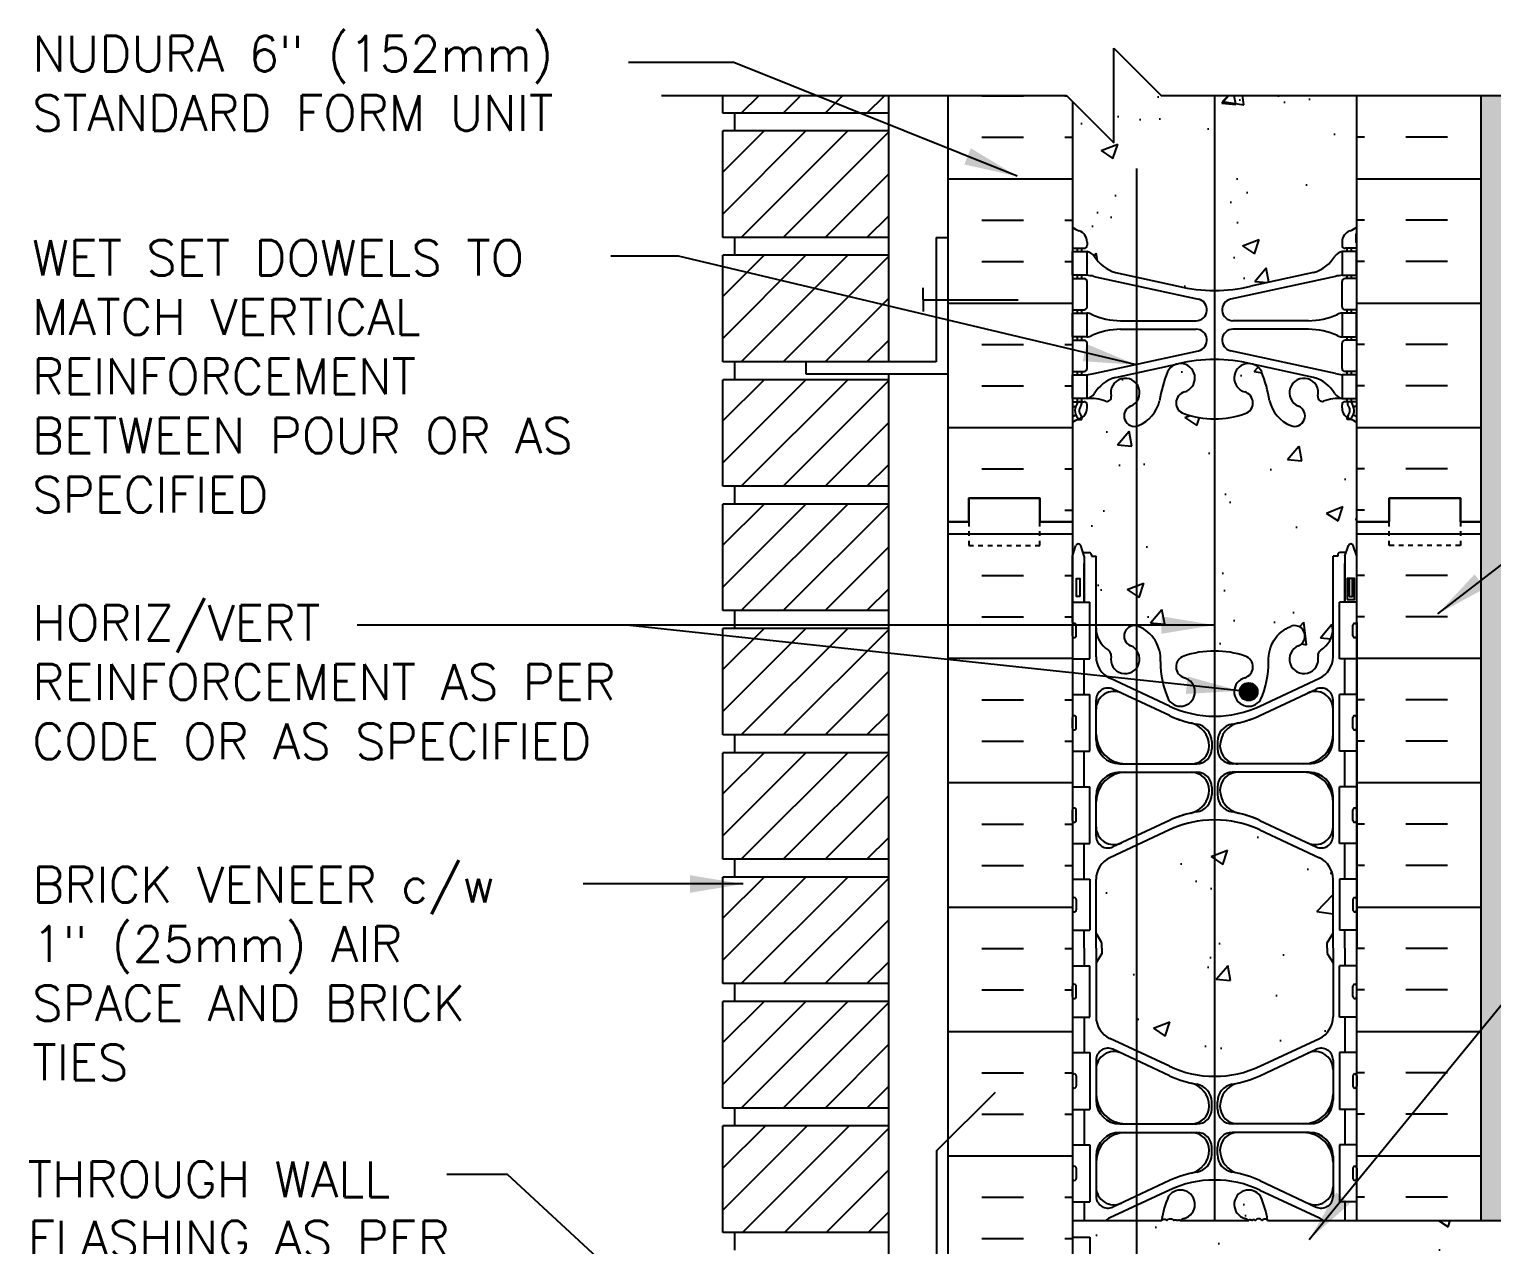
# Model space of a CAD drawing. Header units: inches. Extents: x 44 to 102, y 102 to 221.
# Drawn here: x 43.69 to 74.55, y 195.6 to 221.26 of the extents above; entities that cross this region are included whole.
import ezdxf

# ---------------------------------------------------------------- set-up
doc = ezdxf.new("R2010")
doc.units = ezdxf.units.IN
doc.header["$LTSCALE"] = 0.5
doc.header["$MEASUREMENT"] = 0
doc.linetypes.add('DASHED2', pattern=[0.375, 0.25, -0.125])
for name, color, linetype in [('HATCH', 12, 'Continuous'), ('line25', 2, 'Continuous'), ('LINE3', 3, 'Continuous'), ('LINE50', 5, 'Continuous'), ('LINE9', 9, 'Continuous'), ('TEXT', 4, 'Continuous'), ('Web_Edge', 9, 'Continuous')]:
    doc.layers.add(name, color=color, linetype=linetype)
doc.styles.add('DIM', font='romans.shx', dxfattribs={"width": 0.7})
doc.styles.add('ROMANS', font='romans.shx', dxfattribs={"height": 0.75})
doc.dimstyles.new('ext_12', dxfattribs={"dimscale": 12, "dimtxt": 0.09375, "dimasz": 0.09375, "dimexe": 0.09375, "dimexo": 0.0625, "dimgap": 0.0625, "dimtad": 1, "dimdec": 1, "dimzin": 3, "dimdsep": 46, "dimlunit": 4, "dimtxsty": 'DIM', "dimcen": 0.09, "dimdle": 0.09375, "dimclrt": 4, "dimadec": 0, "dimazin": 0, "dimtfac": 1, "dimtdec": 1, "dimtmove": 2, "dimatfit": 3, "dimfxl": 1, "dimfrac": 2, "dimtolj": 1, "dimtzin": 0, "dimarcsym": 0})
pattern_1 = [(45, (-5.4021, 0.0168), (-0.4419417, 0.4419417), [])]

msp = doc.modelspace()

# ---------------------------------------------------------------- hatches: boundary and pattern name
at = {"layer": 'HATCH'}
h = msp.add_hatch(dxfattribs=at)
h.set_pattern_fill('AR-CONC', color=256, scale=0.5)
h.paths.add_polyline_path([(71.705, 219.861), (67.58, 219.861), (66.58, 220.861), (66.58, 218.861), (65.705, 219.736), (65.705, 217.081, 0.082415), (65.849, 217.001, -0.317837), (66.015, 216.766), (66.015, 216.698, -0.414214), (65.953, 216.636), (65.905, 216.636), (65.905, 216.566), (66.01, 216.566, -0.188973), (66.166, 216.471, 0.196323), (66.615, 216.125), (67.937, 215.834, 0.057795), (68.705, 215.745, 0.057795), (69.473, 215.834), (70.795, 216.125, 0.196323), (71.244, 216.471, -0.188973), (71.4, 216.566), (71.505, 216.566), (71.505, 216.636), (71.458, 216.636, -0.414214), (71.395, 216.698), (71.395, 216.766, -0.317837), (71.562, 217.001, 0.082415), (71.705, 217.081)])
h.paths.add_polyline_path([(71.705, 212.951, 0.064398), (71.595, 213.017), (71.505, 213.017), (71.505, 213.059, -0.249069), (71.395, 213.266), (71.395, 213.333, -0.414214), (71.458, 213.396), (71.505, 213.396), (71.505, 213.466), (71.4, 213.466, 0.10046), (71.007, 213.409, -0.601435), (70.887, 213.513, 2.182095), (70.477, 213.301, -1), (70.313, 212.892, -0.24438), (69.865, 213.413, 0.053157), (69.699, 214.027, 0.223253), (69.499, 214.192), (69.479, 214.196, 0.955472), (69.341, 213.603, -0.735593), (69.354, 213.144, -0.082755), (68.705, 213.036, -0.082755), (68.057, 213.144, -0.735593), (68.069, 213.603, 0.955472), (67.931, 214.196), (67.911, 214.192, 0.223253), (67.711, 214.027, 0.053157), (67.545, 213.413, -0.24438), (67.097, 212.892, -1), (66.933, 213.301, 2.182095), (66.523, 213.513, -0.601435), (66.404, 213.409, 0.10046), (66.01, 213.466), (65.905, 213.466), (65.905, 213.396), (65.953, 213.396, -0.414214), (66.015, 213.333), (66.015, 213.266, -0.249069), (65.905, 213.059), (65.905, 213.017), (65.815, 213.017, 0.064398), (65.705, 212.951), (65.705, 210.862), (65.705, 210.133), (65.78, 210.363, -0.6), (65.88, 210.363), (65.929, 210.213), (66.055, 210.213, -0.414214), (66.105, 210.163), (66.105, 210.133), (66.205, 210.133), (66.205, 208.618, 0.258958), (66.464, 208.151, -0.31131), (66.521, 208.021, 2.127293), (66.933, 208.245, -1), (67.097, 208.654, -0.325306), (67.563, 207.912, 0.10488), (67.736, 207.1, 1.422913), (68.069, 207.567, -0.735593), (68.057, 208.025, -0.082755), (68.705, 208.133, -0.082755), (69.354, 208.025, -0.735593), (69.341, 207.567, 1.422913), (69.675, 207.1, 0.10488), (69.847, 207.912, -0.325306), (70.313, 208.654, -1), (70.477, 208.245, 2.127293), (70.89, 208.021, -0.31131), (70.946, 208.151, 0.258958), (71.205, 208.618), (71.205, 210.133), (71.305, 210.133), (71.305, 210.163, -0.414214), (71.355, 210.213), (71.481, 210.213), (71.53, 210.363, -0.6), (71.63, 210.363), (71.705, 210.133), (71.705, 210.862)])
h.paths.add_polyline_path([(71.205, 203.315, 0.291097), (70.917, 203.768), (69.659, 204.357, 0.093369), (68.852, 204.564, 0.016332), (68.705, 204.569, 0.109869), (67.751, 204.357), (66.493, 203.768, 0.291097), (66.205, 203.315), (66.205, 202.174), (66.325, 201.974), (66.325, 201.862), (66.325, 201.75), (66.205, 201.55), (66.205, 200.409, 0.291097), (66.493, 199.956), (67.751, 199.367, 0.109869), (68.705, 199.155, 0.109869), (69.659, 199.367), (70.917, 199.956, 0.291097), (71.205, 200.409), (71.205, 201.55), (71.085, 201.75), (71.085, 201.862), (71.085, 201.974), (71.205, 202.174)])
h.paths.add_polyline_path([(67.736, 196.624, 0.066973), (67.586, 196.112, -0.464434), (67.701, 196.111, -0.520567), (67.845, 196.111, -0.520567), (67.911, 196.111, -0.520567), (67.937, 196.116, -0.5076), (67.983, 196.112, -0.102518), (68.069, 196.157, 1.422913)])
h.paths.add_polyline_path([(69.675, 196.624, 1.422913), (69.341, 196.157, -0.102518), (69.427, 196.112, -0.5076), (69.473, 196.116, -0.520567), (69.499, 196.111, -0.520567), (69.566, 196.111, -0.520567), (69.709, 196.111, -0.464434), (69.824, 196.112, 0.066973)])
h.paths.add_polyline_path([(68.205, 194.862), (68.455, 194.862), (101.061, 194.862), (101.061, 196.112), (71.705, 196.112), (69.824, 196.112, 0.464434), (69.709, 196.111, 0.520567), (69.566, 196.111, 0.707453), (69.492, 196.091, 1.153068), (69.473, 196.116, 0.5076), (69.427, 196.112), (67.983, 196.112, 0.876958), (67.931, 196.09, 1.553388), (67.911, 196.111, 0.520567), (67.845, 196.111, 0.520567), (67.701, 196.111, 0.464434), (67.586, 196.112), (65.705, 196.112), (65.705, 195.757), (66.07, 195.757), (66.07, 194.557), (65.705, 194.557), (65.705, 192.859, -0.526811), (65.952, 192.862, -0.520567), (66.185, 192.862, -0.520567), (66.443, 192.862, -0.520567), (66.722, 192.862, -0.520567), (67.01, 192.862, -0.520567), (67.352, 192.862, -0.520567), (67.685, 192.862, -0.520567), (67.927, 192.862, -0.520567), (68.166, 192.862, -0.517305), (68.202, 192.862), (68.205, 192.862)])
h.paths.add_polyline_path([(69.705, 192.862), (68.205, 192.862), (68.202, 192.862, 0.517305), (68.166, 192.862, 0.520567), (67.927, 192.862, 0.520567), (67.685, 192.862, 0.520567), (67.352, 192.862, 0.520567), (67.01, 192.862, 0.520567), (66.722, 192.862, 0.520567), (66.443, 192.862, 0.520567), (66.185, 192.862, 0.520567), (65.952, 192.862, 0.526811), (65.705, 192.859), (65.705, 190.773, 0.064398), (65.815, 190.707), (65.905, 190.707), (65.905, 190.665, -0.249069), (66.015, 190.458), (66.015, 190.391, -0.414214), (65.953, 190.328), (65.905, 190.328), (65.905, 190.258), (66.01, 190.258, 0.10046), (66.404, 190.315, -0.601435), (66.523, 190.21, 2.182095), (66.933, 190.423, -1), (67.097, 190.832, -0.24438), (67.545, 190.311, 0.053157), (67.711, 189.697, 1.553132), (68.069, 190.121, -0.735593), (68.057, 190.579, -0.082755), (68.705, 190.687, -0.082755), (69.354, 190.579, -0.735593), (69.341, 190.121, 1.553132), (69.699, 189.697, 0.001384), (69.705, 189.712)])
h.paths.add_polyline_path([(71.705, 192.862), (70.205, 192.862), (70.205, 190.778, -0.040657), (70.313, 190.832, -1), (70.477, 190.423, 2.182095), (70.887, 190.21, -0.601435), (71.007, 190.315, 0.10046), (71.4, 190.258), (71.505, 190.258), (71.505, 190.328), (71.458, 190.328, -0.414214), (71.395, 190.391), (71.395, 190.458, -0.249069), (71.505, 190.665), (71.505, 190.707), (71.595, 190.707, 0.064398), (71.705, 190.773)])
h.paths.add_polyline_path([(71.705, 186.643, 0.082415), (71.562, 186.722, -0.317837), (71.395, 186.958), (71.395, 187.026, -0.414214), (71.458, 187.088), (71.505, 187.088), (71.505, 187.158), (71.4, 187.158, -0.188973), (71.244, 187.253, 0.196323), (70.795, 187.599), (69.473, 187.89, 0.057795), (68.705, 187.979, 0.057795), (67.937, 187.89), (66.615, 187.599, 0.196323), (66.166, 187.253, -0.188973), (66.01, 187.158), (65.905, 187.158), (65.905, 187.088), (65.953, 187.088, -0.414214), (66.015, 187.026), (66.015, 186.958, -0.317837), (65.849, 186.722, 0.082415), (65.705, 186.643), (65.705, 181.081, 0.082415), (65.849, 181.001, -0.317837), (66.015, 180.766), (66.015, 180.698, -0.414214), (65.953, 180.636), (65.905, 180.636), (65.905, 180.566), (66.01, 180.566, -0.188973), (66.166, 180.471, 0.196323), (66.615, 180.125), (67.937, 179.834, 0.057795), (68.705, 179.745, 0.057795), (69.473, 179.834), (70.795, 180.125, 0.196323), (71.244, 180.471, -0.188973), (71.4, 180.566), (71.505, 180.566), (71.505, 180.636), (71.458, 180.636, -0.414214), (71.395, 180.698), (71.395, 180.766, -0.317837), (71.562, 181.001, 0.082415), (71.705, 181.081)])
h.paths.add_polyline_path([(65.705, 192.862), (65.018, 192.862), (65.018, 192.362), (63.518, 192.362), (63.518, 192.862), (63.08, 192.862), (61.08, 192.862), (61.08, 191.362, -1), (60.58, 191.362), (60.58, 192.862), (59.28, 192.862), (59.28, 192.861), (59.28, 191.112, 0.079579), (60.28, 187.862), (65.455, 178.487), (65.455, 178.112), (65.705, 178.112)])
h.paths.add_polyline_path([(71.705, 176.951, 0.064398), (71.595, 177.017), (71.505, 177.017), (71.505, 177.059, -0.249069), (71.395, 177.266), (71.395, 177.333, -0.414214), (71.458, 177.396), (71.505, 177.396), (71.505, 177.466), (71.4, 177.466, 0.10046), (71.007, 177.409, -0.601435), (70.887, 177.513, 2.182095), (70.477, 177.301, -1), (70.313, 176.892, -0.24438), (69.865, 177.413, 0.053157), (69.699, 178.027, 1.553132), (69.341, 177.603, -0.735593), (69.354, 177.144, -0.082755), (68.705, 177.036, -0.082755), (68.057, 177.144, -0.735593), (68.069, 177.603, 1.553132), (67.711, 178.027, 0.053157), (67.545, 177.413, -0.24438), (67.097, 176.892, -1), (66.933, 177.301, 2.182095), (66.523, 177.513, -0.601435), (66.404, 177.409, 0.10046), (66.01, 177.466), (65.905, 177.466), (65.905, 177.396), (65.953, 177.396, -0.414214), (66.015, 177.333), (66.015, 177.266, -0.249069), (65.905, 177.059), (65.905, 177.017), (65.815, 177.017, 0.064398), (65.705, 176.951), (65.705, 174.862), (65.705, 172.773, 0.064398), (65.815, 172.707), (65.905, 172.707), (65.905, 172.665, -0.249069), (66.015, 172.458), (66.015, 172.391, -0.414214), (65.953, 172.328), (65.905, 172.328), (65.905, 172.258), (66.01, 172.258, 0.10046), (66.404, 172.315, -0.601435), (66.523, 172.21, 2.182095), (66.933, 172.423, -1), (67.097, 172.832, -0.24438), (67.545, 172.311, 0.053157), (67.711, 171.697, 1.553132), (68.069, 172.121, -0.735593), (68.057, 172.579, -0.082755), (68.705, 172.687, -0.082755), (69.354, 172.579, -0.735593), (69.341, 172.121, 1.553132), (69.699, 171.697, 0.053157), (69.865, 172.311, -0.24438), (70.313, 172.832, -1), (70.477, 172.423, 2.182095), (70.887, 172.21, -0.601435), (71.007, 172.315, 0.10046), (71.4, 172.258), (71.505, 172.258), (71.505, 172.328), (71.458, 172.328, -0.414214), (71.395, 172.391), (71.395, 172.458, -0.249069), (71.505, 172.665), (71.505, 172.707), (71.595, 172.707, 0.064398), (71.705, 172.773), (71.705, 174.862)])
h.paths.add_polyline_path([(71.705, 168.643, 0.082415), (71.562, 168.722, -0.317837), (71.395, 168.958), (71.395, 169.026, -0.414214), (71.458, 169.088), (71.505, 169.088), (71.505, 169.158), (71.4, 169.158, -0.188973), (71.244, 169.253, 0.196323), (70.795, 169.599), (69.473, 169.89, 0.057795), (68.705, 169.979, 0.057795), (67.937, 169.89), (66.615, 169.599, 0.196323), (66.166, 169.253, -0.188973), (66.01, 169.158), (65.905, 169.158), (65.905, 169.088), (65.953, 169.088, -0.414214), (66.015, 169.026), (66.015, 168.958, -0.317837), (65.849, 168.722, 0.082415), (65.705, 168.643), (65.705, 165.862), (67.705, 165.862), (68.705, 164.862), (68.705, 166.862), (69.705, 165.862), (71.705, 165.862)])
h = msp.add_hatch(dxfattribs=at)
h.set_pattern_fill('ANSI31', color=256, scale=5, style=0)
h.set_pattern_definition([(45, (-5.4021, 21.0168), (-0.4419417, 0.4419417), [])])
h.paths.add_polyline_path([(61.83, 219.861), (58.33, 219.861), (58.33, 219.486), (61.83, 219.486)])
h = msp.add_hatch(dxfattribs=at)
h.set_pattern_fill('INSUL', color=256, scale=7, style=0)
h.set_pattern_definition([(0, (-2860.4564, -186.1476), (0, 2.625), []), (0, (-2860.4564, -185.2726), (0, 2.625), [0.875, -0.875]), (0, (-2860.4564, -184.3976), (0, 2.625), [0.875, -0.875])])
h.paths.add_polyline_path([(65.58, 219.861), (63.08, 219.861), (63.08, 210.862), (63.518, 210.862), (63.518, 211.362), (65.018, 211.362), (65.018, 210.862), (65.705, 210.862), (65.705, 219.736)])
h = msp.add_hatch(dxfattribs=at)
h.set_pattern_fill('INSUL', color=256, scale=7, style=0)
h.set_pattern_definition([(180, (2997.8668, -186.1476), (0, 2.625), []), (180, (2997.8668, -185.2726), (0, 2.625), [0.875, -0.875]), (180, (2997.8668, -184.3976), (0, 2.625), [0.875, -0.875])])
h.paths.add_polyline_path([(74.33, 219.861), (71.705, 219.861), (71.705, 210.862), (72.393, 210.862), (72.393, 211.362), (73.893, 211.362), (73.893, 210.862), (74.33, 210.862)])
h = msp.add_hatch(dxfattribs=at)
h.set_pattern_fill('AR-SAND', color=256, scale=0.25, style=0)
h.set_pattern_definition([(37.5, (77.915, 179.15497), (-0.0157483, 0.481706), [0, -0.38, 0, -0.425, 0, -0.40625]), (7.5, (77.915, 179.155), (0.442444, 0.7055365), [0, -0.205, 0, -0.3425, 0, -0.13125]), (327.5, (77.6075, 179.15497), (0.7785355, 0.0014148), [0, -0.125, 0, -0.45, 0, -0.5875]), (317.5, (77.6075, 179.155), (0.751532, 0.219419), [0, -0.0625, 0, -0.295, 0, -0.3375])])
h.paths.add_polyline_path([(101.061, 179.362), (75.518, 179.362), (72.205, 179.362), (72.205, 178.862), (101.061, 178.862)])
h.paths.add_polyline_path([(74.83, 178.862), (74.33, 178.862), (74.33, 174.862), (74.33, 165.862), (74.83, 165.862)])
h.paths.add_polyline_path([(74.83, 219.861), (74.33, 219.861), (74.33, 210.862), (74.33, 196.112), (74.83, 196.112)])
h = msp.add_hatch(dxfattribs=at)
h.set_pattern_fill('ANSI31', color=256, scale=5, style=0)
h.set_pattern_definition([(45, (-5.4021, 18.3918), (-0.4419417, 0.4419417), [])])
h.paths.add_polyline_path([(61.83, 219.111), (58.33, 219.111), (58.33, 216.861), (61.83, 216.861)])
h = msp.add_hatch(dxfattribs=at)
h.set_pattern_fill('ANSI31', color=256, scale=5, style=0)
h.set_pattern_definition([(45, (-5.4021, 15.7668), (-0.4419417, 0.4419417), [])])
h.paths.add_polyline_path([(61.83, 216.486), (58.33, 216.486), (58.33, 214.236), (61.83, 214.236)])
h = msp.add_hatch(dxfattribs=at)
h.set_pattern_fill('ANSI31', color=256, scale=5, style=0)
h.set_pattern_definition([(45, (-5.4021, 13.1418), (-0.4419417, 0.4419417), [])])
h.paths.add_polyline_path([(61.83, 213.861), (58.33, 213.861), (58.33, 211.611), (61.83, 211.611)])
h = msp.add_hatch(dxfattribs=at)
h.set_pattern_fill('ANSI31', color=256, scale=5, style=0)
h.set_pattern_definition([(45, (-5.4021, 10.5168), (-0.4419417, 0.4419417), [])])
h.paths.add_polyline_path([(61.83, 211.236), (58.33, 211.236), (58.33, 208.986), (61.83, 208.986)])
h = msp.add_hatch(dxfattribs=at)
h.set_pattern_fill('INSUL', color=256, scale=7, style=0)
h.set_pattern_definition([(0, (-2860.4564, -204.1476), (0, 2.625), []), (0, (-2860.4564, -203.2726), (0, 2.625), [0.875, -0.875]), (0, (-2860.4564, -202.3976), (0, 2.625), [0.875, -0.875])])
h.paths.add_polyline_path([(63.08, 192.862), (63.518, 192.862), (63.518, 193.362), (65.018, 193.362), (65.018, 192.862), (65.705, 192.862), (65.705, 210.862), (65.018, 210.862), (65.018, 211.362), (63.518, 211.362), (63.518, 210.862), (63.08, 210.862)])
h = msp.add_hatch(dxfattribs=at)
h.set_pattern_fill('INSUL', color=256, scale=7, style=0)
h.set_pattern_definition([(180, (2997.8668, -204.1476), (0, 2.625), []), (180, (2997.8668, -203.2726), (0, 2.625), [0.875, -0.875]), (180, (2997.8668, -202.3976), (0, 2.625), [0.875, -0.875])])
h.paths.add_polyline_path([(71.705, 196.112), (74.33, 196.112), (74.33, 210.862), (73.893, 210.862), (73.893, 211.362), (72.393, 211.362), (72.393, 210.862), (71.705, 210.862)])
h = msp.add_hatch(dxfattribs=at)
h.set_pattern_fill('ANSI31', color=256, scale=5, style=0)
h.set_pattern_definition([(45, (-5.4021, 7.8918), (-0.4419417, 0.4419417), [])])
h.paths.add_polyline_path([(61.83, 208.611), (58.33, 208.611), (58.33, 206.361), (61.83, 206.361)])
h = msp.add_hatch(dxfattribs=at)
h.set_pattern_fill('ANSI31', color=256, scale=5, style=0)
h.set_pattern_definition([(45, (-5.4021, 5.2668), (-0.4419417, 0.4419417), [])])
h.paths.add_polyline_path([(61.83, 205.986), (58.33, 205.986), (58.33, 203.736), (61.83, 203.736)])
h = msp.add_hatch(dxfattribs=at)
h.set_pattern_fill('ANSI31', color=256, scale=5, style=0)
h.set_pattern_definition([(45, (-5.4021, 2.6418), (-0.4419417, 0.4419417), [])])
h.paths.add_polyline_path([(61.83, 203.361), (58.33, 203.361), (58.33, 201.111), (61.83, 201.111)])
h = msp.add_hatch(dxfattribs=at)
h.set_pattern_fill('ANSI31', color=256, scale=5, style=0)
h.set_pattern_definition(pattern_1)
h.paths.add_polyline_path([(61.83, 200.736), (58.33, 200.736), (58.33, 198.486), (61.83, 198.486)])
h = msp.add_hatch(dxfattribs=at)
h.set_pattern_fill('ANSI31', color=256, scale=5, style=0)
h.set_pattern_definition(pattern_1)
h.paths.add_polyline_path([(61.83, 195.861), (61.83, 198.111), (58.33, 198.111), (58.33, 195.861)])
at = {"layer": 'LINE3'}
msp.add_hatch(color=256, dxfattribs=at).paths.add_polyline_path([(69.236, 207.273, 1), (69.611, 207.273, 1)])

# ---------------------------------------------------------------- linework, layer by layer
at = {"layer": 'HATCH'}
for points in [[(67.586, 196.112, -0.464434), (67.701, 196.111, -0.520567), (67.845, 196.111, -0.520567), (67.911, 196.111, -0.520567), (67.937, 196.116, -0.5076), (67.983, 196.112)], [(69.824, 196.112, 0.464434), (69.709, 196.111, 0.520567), (69.566, 196.111, 0.520567), (69.499, 196.111, 0.520567), (69.473, 196.116, 0.5076), (69.427, 196.112)]]:
    msp.add_lwpolyline(points, format="xyb", dxfattribs=at)
at = {"layer": 'line25'}
for p, q in [((58.33, 219.486), (58.33, 219.861)), ((61.83, 214.236), (61.83, 219.861)), ((71.705, 210.862), (71.705, 219.861)), ((61.83, 219.486), (58.33, 219.486)), ((58.58, 219.111), (58.58, 219.486)), ((65.705, 219.736), (65.705, 210.862)), ((58.33, 216.861), (58.33, 219.111)), ((61.83, 219.111), (58.33, 219.111)), ((61.83, 216.861), (58.33, 216.861)), ((58.58, 216.486), (58.58, 216.861)), ((58.33, 214.236), (58.33, 216.486)), ((61.83, 216.486), (58.33, 216.486)), ((61.83, 214.236), (58.33, 214.236)), ((58.58, 213.861), (58.58, 214.236)), ((61.83, 192.861), (61.83, 213.986)), ((58.33, 211.611), (58.33, 213.861)), ((61.83, 213.861), (58.33, 213.861)), ((61.83, 211.611), (58.33, 211.611)), ((58.58, 211.236), (58.58, 211.611)), ((58.33, 208.986), (58.33, 211.236)), ((61.83, 211.236), (58.33, 211.236)), ((65.705, 210.862), (65.705, 192.862)), ((71.705, 196.112), (71.705, 210.862)), ((61.83, 208.986), (58.33, 208.986)), ((58.58, 208.611), (58.58, 208.986)), ((65.705, 209.167), (66.07, 209.167)), ((66.07, 207.967), (66.07, 209.167)), ((71.705, 209.167), (71.34, 209.167)), ((71.34, 207.967), (71.34, 209.167)), ((58.33, 206.361), (58.33, 208.611)), ((61.83, 208.611), (58.33, 208.611)), ((65.705, 207.967), (66.07, 207.967)), ((71.705, 207.967), (71.34, 207.967)), ((65.705, 207.217), (66.07, 207.217)), ((66.07, 206.017), (66.07, 207.217)), ((71.34, 206.017), (71.34, 207.217)), ((71.705, 207.217), (71.34, 207.217)), ((61.83, 206.361), (58.33, 206.361)), ((58.58, 205.986), (58.58, 206.361)), ((58.33, 203.736), (58.33, 205.986)), ((61.83, 205.986), (58.33, 205.986)), ((65.705, 206.017), (66.07, 206.017)), ((71.705, 206.017), (71.34, 206.017)), ((65.705, 205.267), (66.07, 205.267)), ((66.07, 204.067), (66.07, 205.267)), ((71.705, 205.267), (71.34, 205.267)), ((71.34, 204.067), (71.34, 205.267)), ((65.705, 204.067), (66.07, 204.067)), ((71.705, 204.067), (71.34, 204.067)), ((61.83, 203.736), (58.33, 203.736)), ((58.58, 203.361), (58.58, 203.736)), ((58.33, 201.111), (58.33, 203.361)), ((61.83, 203.361), (58.33, 203.361)), ((65.705, 203.317), (66.07, 203.317)), ((66.07, 203.317), (66.07, 202.237)), ((71.705, 203.317), (71.34, 203.317)), ((71.34, 203.317), (71.34, 202.237)), ((65.705, 202.237), (66.07, 202.237)), ((71.705, 202.237), (71.34, 202.237)), ((65.705, 201.487), (66.07, 201.487)), ((66.07, 200.407), (66.07, 201.487)), ((71.705, 201.487), (71.34, 201.487)), ((71.34, 200.407), (71.34, 201.487)), ((61.83, 201.111), (58.33, 201.111)), ((58.58, 200.736), (58.58, 201.111)), ((58.33, 198.486), (58.33, 200.736)), ((61.83, 200.736), (58.33, 200.736)), ((65.705, 200.407), (66.07, 200.407)), ((71.705, 200.407), (71.34, 200.407)), ((65.705, 199.657), (66.07, 199.657)), ((66.07, 199.657), (66.07, 198.457)), ((71.705, 199.657), (71.34, 199.657)), ((71.34, 199.657), (71.34, 198.457)), ((61.83, 198.486), (58.33, 198.486)), ((58.58, 198.111), (58.58, 198.486)), ((65.705, 198.457), (66.07, 198.457)), ((71.705, 198.457), (71.34, 198.457)), ((58.33, 195.861), (58.33, 198.111)), ((61.83, 198.111), (58.33, 198.111)), ((65.705, 197.707), (66.07, 197.707)), ((66.07, 197.707), (66.07, 196.507)), ((71.34, 197.707), (71.34, 196.507)), ((71.705, 197.707), (71.34, 197.707)), ((65.705, 196.507), (66.07, 196.507)), ((71.705, 196.507), (71.34, 196.507)), ((71.705, 196.112), (101.061, 196.112)), ((61.83, 195.861), (58.33, 195.861)), ((58.58, 195.486), (58.58, 195.861)), ((65.705, 195.757), (66.07, 195.757)), ((66.07, 195.757), (66.07, 194.557))]:
    msp.add_line(p, q, dxfattribs=at)
at = {"layer": 'LINE3'}
for p, q in [((68.705, 219.861), (68.705, 196.112)), ((67.059, 218.317), (67.059, 168.045))]:
    msp.add_line(p, q, dxfattribs=at)
msp.add_circle((69.424, 207.273), 0.188, dxfattribs=at)
at = {"layer": 'LINE50'}
for p, q in [((63.08, 210.862), (63.08, 219.861)), ((74.33, 210.862), (74.33, 219.861)), ((63.08, 192.862), (63.08, 210.862)), ((74.33, 196.112), (74.33, 210.862))]:
    msp.add_line(p, q, dxfattribs=at)
for points in [[(63.08, 210.862), (63.518, 210.862), (63.518, 211.362), (65.018, 211.362), (65.018, 210.862), (65.705, 210.862)], [(65.705, 210.862), (65.018, 210.862), (65.018, 211.362), (63.518, 211.362), (63.518, 210.862), (63.08, 210.862)], [(74.33, 210.862), (73.893, 210.862), (73.893, 211.362), (72.393, 211.362), (72.393, 210.862), (71.705, 210.862)], [(71.705, 210.862), (72.393, 210.862), (72.393, 211.362), (73.893, 211.362), (73.893, 210.862), (74.33, 210.862)]]:
    msp.add_lwpolyline(points, dxfattribs=at)
at = {"layer": 'LINE9'}
for p, q in [((66.58, 218.861), (66.58, 220.861)), ((66.58, 220.861), (67.58, 219.861)), ((57.031, 219.861), (65.58, 219.861)), ((65.58, 219.861), (66.58, 218.861)), ((67.58, 219.861), (76.066, 219.861)), ((62.83, 216.861), (62.83, 214.236)), ((62.83, 216.861), (63.08, 216.861)), ((62.558, 215.549), (62.558, 215.799)), ((62.558, 215.549), (64.558, 215.549)), ((62.558, 215.549), (62.558, 215.299)), ((62.83, 214.236), (60.08, 214.236)), ((60.08, 214.236), (60.08, 213.986)), ((60.08, 213.986), (63.08, 213.986)), ((65.705, 210.133), (65.78, 210.363)), ((65.955, 210.133), (65.88, 210.363)), ((65.929, 210.213), (66.055, 210.213)), ((71.481, 210.213), (71.355, 210.213)), ((71.455, 210.133), (71.53, 210.363)), ((71.705, 210.133), (71.63, 210.363)), ((65.955, 210.133), (65.955, 209.167)), ((66.105, 210.163), (66.105, 210.133)), ((66.105, 210.163), (66.105, 210.163)), ((66.105, 210.133), (66.205, 210.133)), ((66.205, 208.011), (66.205, 210.133)), ((71.305, 210.133), (71.205, 210.133)), ((71.205, 208.011), (71.205, 210.133)), ((71.305, 210.163), (71.305, 210.133)), ((71.305, 210.163), (71.305, 210.163)), ((71.455, 210.133), (71.455, 209.167)), ((65.705, 208.457), (65.705, 208.677)), ((65.745, 208.717), (65.745, 208.717)), ((65.785, 208.457), (65.785, 208.677)), ((71.625, 208.457), (71.625, 208.677)), ((71.665, 208.717), (71.665, 208.717)), ((71.705, 208.457), (71.705, 208.677)), ((65.705, 208.622), (65.705, 208.622)), ((65.705, 208.512), (65.705, 208.512)), ((65.745, 208.417), (65.745, 208.417)), ((71.665, 208.417), (71.665, 208.417)), ((71.705, 208.622), (71.705, 208.622)), ((71.705, 208.512), (71.705, 208.512)), ((67.751, 206.969), (66.493, 207.558)), ((67.751, 206.969), (66.493, 207.558)), ((69.659, 206.969), (70.917, 207.558)), ((69.659, 206.969), (70.917, 207.558)), ((66.205, 206.253), (66.205, 207.101)), ((67.751, 206.771), (66.561, 207.328)), ((67.751, 206.771), (66.561, 207.328)), ((69.659, 206.771), (70.849, 207.328)), ((69.659, 206.771), (70.849, 207.328)), ((71.205, 206.253), (71.205, 207.101)), ((65.705, 206.507), (65.705, 206.727)), ((65.705, 206.672), (65.705, 206.672)), ((65.705, 206.562), (65.705, 206.562)), ((65.745, 206.767), (65.745, 206.767)), ((65.785, 206.507), (65.785, 206.727)), ((71.625, 206.507), (71.625, 206.727)), ((71.665, 206.767), (71.665, 206.767)), ((71.705, 206.507), (71.705, 206.727)), ((71.705, 206.672), (71.705, 206.672)), ((71.705, 206.562), (71.705, 206.562)), ((65.745, 206.467), (65.745, 206.467)), ((68.645, 206.22), (68.645, 206.066)), ((68.765, 206.22), (68.765, 206.066)), ((71.665, 206.467), (71.665, 206.467)), ((68.59, 206.128), (68.59, 206.128)), ((68.82, 206.128), (68.82, 206.128)), ((66.705, 205.753), (68.333, 205.753)), ((66.705, 205.753), (68.215, 205.753)), ((66.705, 205.573), (68.333, 205.573)), ((66.705, 205.573), (68.215, 205.573)), ((70.705, 205.753), (69.078, 205.753)), ((70.705, 205.573), (69.078, 205.573)), ((70.705, 205.753), (69.195, 205.753)), ((70.705, 205.573), (69.195, 205.573)), ((68.645, 205.261), (68.645, 205.106)), ((68.765, 205.261), (68.765, 205.106)), ((66.205, 204.225), (66.205, 205.073)), ((71.205, 204.225), (71.205, 205.073)), ((65.705, 204.557), (65.705, 204.777)), ((65.705, 204.722), (65.705, 204.722)), ((65.745, 204.817), (65.745, 204.817)), ((65.785, 204.557), (65.785, 204.777)), ((71.625, 204.557), (71.625, 204.777)), ((71.665, 204.817), (71.665, 204.817)), ((71.705, 204.557), (71.705, 204.777)), ((71.705, 204.722), (71.705, 204.722)), ((65.705, 204.612), (65.705, 204.612)), ((65.745, 204.517), (65.745, 204.517)), ((67.751, 204.357), (66.493, 203.768)), ((67.751, 204.357), (66.493, 203.768)), ((67.751, 204.556), (66.561, 203.998)), ((67.751, 204.556), (66.561, 203.998)), ((69.659, 204.556), (70.849, 203.998)), ((69.659, 204.556), (70.849, 203.998)), ((69.659, 204.357), (70.917, 203.768)), ((69.659, 204.357), (70.917, 203.768)), ((71.665, 204.517), (71.665, 204.517)), ((71.705, 204.612), (71.705, 204.612)), ((66.205, 201.862), (66.205, 203.315)), ((71.205, 201.862), (71.205, 203.315)), ((65.705, 202.887), (65.705, 202.667)), ((65.705, 202.832), (65.705, 202.832)), ((65.745, 202.927), (65.745, 202.927)), ((65.785, 202.887), (65.785, 202.667)), ((71.625, 202.887), (71.625, 202.667)), ((71.665, 202.927), (71.665, 202.927)), ((71.705, 202.887), (71.705, 202.667)), ((71.705, 202.832), (71.705, 202.832)), ((65.705, 202.722), (65.705, 202.722)), ((65.745, 202.627), (65.745, 202.627)), ((71.665, 202.627), (71.665, 202.627)), ((71.705, 202.722), (71.705, 202.722)), ((66.325, 201.974), (66.205, 202.174)), ((71.085, 201.974), (71.205, 202.174)), ((66.205, 201.862), (66.205, 200.409)), ((66.325, 201.862), (66.325, 201.974)), ((66.325, 201.862), (66.325, 201.75)), ((71.085, 201.862), (71.085, 201.974)), ((71.085, 201.862), (71.085, 201.75)), ((71.205, 201.862), (71.205, 200.409)), ((66.325, 201.75), (66.205, 201.55)), ((71.085, 201.75), (71.205, 201.55)), ((65.705, 200.837), (65.705, 201.057)), ((65.705, 201.002), (65.705, 201.002)), ((65.745, 201.097), (65.745, 201.097)), ((65.785, 200.837), (65.785, 201.057)), ((71.625, 200.837), (71.625, 201.057)), ((71.665, 201.097), (71.665, 201.097)), ((71.705, 200.837), (71.705, 201.057)), ((71.705, 201.002), (71.705, 201.002)), ((65.705, 200.892), (65.705, 200.892)), ((65.745, 200.797), (65.745, 200.797)), ((71.665, 200.797), (71.665, 200.797)), ((71.705, 200.892), (71.705, 200.892)), ((67.751, 199.367), (66.493, 199.956)), ((67.751, 199.168), (66.561, 199.725)), ((69.659, 199.367), (70.917, 199.956)), ((69.659, 199.168), (70.849, 199.725)), ((66.205, 199.499), (66.205, 198.651)), ((71.205, 199.499), (71.205, 198.651)), ((65.705, 199.167), (65.705, 198.947)), ((65.705, 199.112), (65.705, 199.112)), ((65.745, 199.207), (65.745, 199.207)), ((65.785, 199.167), (65.785, 198.947)), ((71.625, 199.167), (71.625, 198.947)), ((71.665, 199.207), (71.665, 199.207)), ((71.705, 199.167), (71.705, 198.947)), ((71.705, 199.112), (71.705, 199.112)), ((62.846, 197.588), (64.08, 198.822)), ((65.705, 199.002), (65.705, 199.002)), ((65.745, 198.907), (65.745, 198.907)), ((71.665, 198.907), (71.665, 198.907)), ((71.705, 199.002), (71.705, 199.002)), ((68.645, 198.463), (68.645, 198.617)), ((68.765, 198.463), (68.765, 198.617)), ((66.705, 198.151), (68.333, 198.151)), ((70.705, 198.151), (69.078, 198.151)), ((66.705, 197.971), (68.333, 197.971)), ((70.705, 197.971), (69.078, 197.971)), ((62.846, 193.065), (62.846, 197.588)), ((68.59, 197.596), (68.59, 197.595)), ((68.645, 197.504), (68.645, 197.658)), ((68.765, 197.504), (68.765, 197.658)), ((68.82, 197.596), (68.82, 197.595)), ((66.205, 197.471), (66.205, 196.622)), ((71.205, 197.471), (71.205, 196.622)), ((65.705, 197.217), (65.705, 196.997)), ((65.705, 197.162), (65.705, 197.162)), ((65.705, 197.052), (65.705, 197.052)), ((65.745, 196.957), (65.745, 196.957)), ((65.785, 197.217), (65.785, 196.997)), ((67.751, 196.953), (66.561, 196.396)), ((69.659, 196.953), (70.849, 196.396)), ((71.625, 197.217), (71.625, 196.997)), ((71.665, 196.957), (71.665, 196.957)), ((71.705, 197.217), (71.705, 196.997)), ((71.705, 197.162), (71.705, 197.162)), ((71.705, 197.052), (71.705, 197.052)), ((67.751, 196.754), (66.493, 196.165)), ((69.659, 196.754), (70.917, 196.165)), ((65.705, 196.112), (67.586, 196.112)), ((67.983, 196.112), (69.427, 196.112)), ((69.824, 196.112), (71.705, 196.112))]:
    msp.add_line(p, q, dxfattribs=at)
at = {"layer": 'LINE9', "linetype": 'DASHED2', "ltscale": 0.15}
for points in [[(63.518, 210.862), (63.518, 210.862), (63.518, 210.362), (65.018, 210.362), (65.018, 210.862), (65.018, 210.862)], [(63.518, 210.862), (63.518, 210.862), (63.518, 210.362), (65.018, 210.362), (65.018, 210.862), (65.018, 210.862)], [(73.893, 210.862), (73.893, 210.862), (73.893, 210.362), (72.393, 210.362), (72.393, 210.862), (72.393, 210.862)], [(73.893, 210.862), (73.893, 210.862), (73.893, 210.362), (72.393, 210.362), (72.393, 210.862), (72.393, 210.862)]]:
    msp.add_lwpolyline(points, dxfattribs=at)
at = {"layer": 'LINE9'}
for points in [[(65.705, 208.733), (65.705, 210.133)], [(65.955, 209.167), (65.955, 209.983)], [(71.455, 209.167), (71.455, 209.983)], [(71.705, 208.733), (71.705, 210.133)], [(71.705, 208.733), (71.705, 201.862)], [(65.955, 207.217), (65.955, 207.967)], [(71.455, 207.217), (71.455, 207.967)], [(65.955, 205.267), (65.955, 206.017)], [(71.455, 205.267), (71.455, 206.017)], [(65.955, 203.317), (65.955, 204.067)], [(71.455, 203.317), (71.455, 204.067)], [(65.955, 201.862), (65.955, 202.237)], [(71.455, 201.862), (71.455, 202.237)], [(65.955, 201.862), (65.955, 201.487)], [(71.455, 201.862), (71.455, 201.487)], [(65.955, 200.407), (65.955, 199.657)], [(71.455, 200.407), (71.455, 199.657)], [(65.955, 198.457), (65.955, 197.707)], [(71.455, 198.457), (71.455, 197.707)], [(65.955, 196.507), (65.955, 196.112)], [(71.455, 196.507), (71.455, 196.112)]]:
    msp.add_lwpolyline(points, dxfattribs=at)
for points in [[(65.865, 209.283), (65.795, 209.283), (65.795, 209.663), (65.865, 209.663)], [(71.505, 209.223), (71.655, 209.223), (71.655, 209.663), (71.505, 209.663)], [(71.545, 209.283), (71.615, 209.283), (71.615, 209.663), (71.545, 209.663)]]:
    msp.add_lwpolyline(points, close=True, dxfattribs=at)
for points in [[(67.563, 207.912, 0.325312), (67.097, 208.654)], [(69.847, 207.912, -0.325312), (70.314, 208.654)]]:
    msp.add_lwpolyline(points, format="xyb", dxfattribs=at)
for centre, radius, start, end in [((65.83, 210.336), 0.0567, 28.0725, 151.9275), ((66.055, 210.163), 0.05, 0, 90), ((71.355, 210.163), 0.05, 90, 180), ((71.58, 210.336), 0.0567, 28.0725, 151.9275), ((65.745, 208.677), 0.04, 90, 180), ((65.745, 208.677), 0.04, 360, 90), ((67.015, 208.45), 0.22, 68.1963, 248.1963), ((70.395, 208.45), 0.22, 291.8037, 111.8037), ((71.665, 208.677), 0.04, 90, 180), ((71.665, 208.677), 0.04, 0, 90), ((65.745, 208.457), 0.04, 180, 270), ((65.745, 208.457), 0.04, 270, 0), ((66.755, 208.618), 0.55, 180, 238.0732), ((70.655, 208.618), 0.55, 301.9268, 0), ((71.665, 208.457), 0.04, 180, 270), ((71.665, 208.457), 0.04, 270, 0), ((66.398, 208.045), 0.125, 348.9056, 58.0732), ((66.82, 207.962), 0.305, 168.9056, 68.1963), ((68.134, 207.798), 0.24, 108.923, 254.2747), ((68.705, 206.133), 2, 90, 108.923), ((68.705, 206.133), 2, 71.077, 90), ((69.276, 207.798), 0.24, 285.7253, 71.077), ((70.59, 207.962), 0.305, 111.8037, 11.0944), ((71.012, 208.045), 0.125, 121.9268, 191.0944), ((66.705, 208.011), 0.5, 180, 244.9204), ((69.563, 207.912), 2, 180.0146, 203.9638), ((67.847, 207.912), 2, 336.0362, 359.9854), ((70.705, 208.011), 0.5, 295.0796, 0), ((67.987, 207.273), 0.305, 214.6703, 74.2747), ((69.424, 207.273), 0.305, 105.7253, 325.3297), ((66.455, 207.101), 0.25, 64.9204, 180), ((66.58, 206.905), 0.375, 64.9204, 180), ((66.58, 206.905), 0.375, 64.9204, 180), ((70.83, 206.905), 0.375, 0, 115.0796), ((70.83, 206.905), 0.375, 0, 115.0796), ((70.955, 207.101), 0.25, 0, 115.0796), ((68.705, 209.007), 2.25, 244.9204, 270), ((68.705, 209.007), 2.25, 270, 295.0796), ((65.745, 206.727), 0.04, 90, 180), ((65.745, 206.507), 0.04, 180, 270), ((65.745, 206.727), 0.04, 360, 90), ((65.745, 206.507), 0.04, 270, 0), ((68.705, 208.809), 2.25, 244.9204, 260.4613), ((68.705, 208.809), 2.25, 244.9204, 256.7462), ((68.09, 206.128), 0.5, 0, 77.0773), ((68.27, 206.22), 0.375, 360, 80.4613), ((69.14, 206.22), 0.375, 99.5387, 180), ((69.32, 206.128), 0.5, 102.9227, 180), ((68.705, 208.809), 2.25, 279.5387, 295.0796), ((68.705, 208.809), 2.25, 283.2538, 295.0796), ((71.665, 206.727), 0.04, 90, 180), ((71.665, 206.507), 0.04, 180, 270), ((71.665, 206.727), 0.04, 0, 90), ((71.665, 206.507), 0.04, 270, 0), ((66.83, 206.378), 0.625, 180, 270), ((66.83, 206.378), 0.625, 180, 270), ((66.705, 206.253), 0.5, 180, 270), ((66.705, 206.253), 0.5, 180, 270), ((70.58, 206.378), 0.625, 270, 0), ((70.58, 206.378), 0.625, 270, 0), ((70.705, 206.253), 0.5, 270, 0), ((70.705, 206.253), 0.5, 270, 0), ((68.215, 206.128), 0.375, 270, 0), ((68.333, 206.066), 0.312, 270, 0), ((69.078, 206.066), 0.312, 180, 270), ((69.195, 206.128), 0.375, 180, 270), ((66.83, 204.948), 0.625, 90, 180), ((66.705, 205.073), 0.5, 90, 180), ((66.83, 204.948), 0.625, 90, 180), ((66.705, 205.073), 0.5, 90, 180), ((68.215, 206.128), 0.375, 270, 289.5821), ((68.215, 205.198), 0.375, 0, 90), ((68.215, 205.198), 0.375, 63.1882, 90), ((68.333, 205.261), 0.312, 0, 90), ((69.078, 205.261), 0.312, 90, 180), ((69.195, 205.198), 0.375, 90, 180), ((69.195, 205.198), 0.375, 90, 116.8118), ((69.195, 206.128), 0.375, 250.4179, 270), ((70.58, 204.948), 0.625, 360, 90), ((70.58, 204.948), 0.625, 360, 90), ((70.705, 205.073), 0.5, 0, 90), ((70.705, 205.073), 0.5, 0, 90), ((68.09, 205.198), 0.5, 282.9227, 0), ((68.27, 205.106), 0.375, 279.5387, 0), ((69.14, 205.106), 0.375, 180, 260.4613), ((69.32, 205.198), 0.5, 180, 257.0773), ((65.745, 204.777), 0.04, 90, 180), ((65.745, 204.777), 0.04, 360, 90), ((68.705, 202.518), 2.25, 99.5387, 115.0796), ((68.705, 202.518), 2.25, 102.9227, 115.0796), ((68.09, 205.198), 0.5, 282.9227, 324.4006), ((69.32, 205.198), 0.5, 215.5994, 257.0773), ((68.705, 202.518), 2.25, 64.9204, 80.4613), ((68.705, 202.518), 2.25, 64.9204, 77.0773), ((71.665, 204.777), 0.04, 90, 180), ((71.665, 204.777), 0.04, 0, 90), ((65.745, 204.557), 0.04, 180, 270), ((65.745, 204.557), 0.04, 270, 0), ((66.58, 204.421), 0.375, 180, 295.0796), ((66.58, 204.421), 0.375, 180, 295.0796), ((68.705, 202.319), 2.25, 90, 115.0796), ((68.705, 202.319), 2.25, 93.7428, 115.0796), ((68.705, 202.319), 2.25, 64.9204, 90), ((68.705, 202.319), 2.25, 64.9204, 86.2572), ((70.83, 204.421), 0.375, 244.9204, 360), ((70.83, 204.421), 0.375, 244.9204, 360), ((71.665, 204.557), 0.04, 180, 270), ((71.665, 204.557), 0.04, 270, 0), ((66.455, 204.225), 0.25, 180, 295.0796), ((70.955, 204.225), 0.25, 244.9204, 0), ((66.705, 203.315), 0.5, 115.0796, 180), ((70.705, 203.315), 0.5, 0, 64.9204), ((65.745, 202.887), 0.04, 90, 180), ((65.745, 202.887), 0.04, 0, 90), ((71.665, 202.887), 0.04, 90, 180), ((71.665, 202.887), 0.04, 360, 90), ((65.745, 202.667), 0.04, 180, 270), ((65.745, 202.667), 0.04, 270, 0), ((71.665, 202.667), 0.04, 180, 270), ((71.665, 202.667), 0.04, 270, 0), ((65.745, 201.057), 0.04, 90, 180), ((65.745, 201.057), 0.04, 360, 90), ((71.665, 201.057), 0.04, 90, 180), ((71.665, 201.057), 0.04, 0, 90), ((65.745, 200.837), 0.04, 180, 270), ((65.745, 200.837), 0.04, 270, 0), ((71.665, 200.837), 0.04, 180, 270), ((71.665, 200.837), 0.04, 270, 0), ((66.705, 200.409), 0.5, 180, 244.9204), ((70.705, 200.409), 0.5, 295.0796, 360), ((66.455, 199.499), 0.25, 64.9204, 180), ((70.955, 199.499), 0.25, 360, 115.0796), ((66.58, 199.302), 0.375, 64.9204, 180), ((70.83, 199.302), 0.375, 0, 115.0796), ((65.745, 199.167), 0.04, 90, 180), ((65.745, 199.167), 0.04, 0, 90), ((68.705, 201.405), 2.25, 244.9204, 270), ((68.705, 201.206), 2.25, 244.9204, 260.4613), ((68.705, 201.405), 2.25, 270, 295.0796), ((68.705, 201.206), 2.25, 279.5387, 295.0796), ((71.665, 199.167), 0.04, 90, 180), ((71.665, 199.167), 0.04, 360, 90), ((65.745, 198.947), 0.04, 180, 270), ((65.745, 198.947), 0.04, 270, 0), ((66.83, 198.776), 0.625, 180, 270), ((68.09, 198.526), 0.5, 0, 77.0773), ((68.27, 198.617), 0.375, 0, 80.4613), ((69.14, 198.617), 0.375, 99.5387, 180), ((69.32, 198.526), 0.5, 102.9227, 180), ((70.58, 198.776), 0.625, 270, 0), ((71.665, 198.947), 0.04, 180, 270), ((71.665, 198.947), 0.04, 270, 0), ((66.705, 198.651), 0.5, 180, 270), ((68.215, 198.526), 0.375, 270, 0), ((68.333, 198.463), 0.312, 270, 0), ((69.078, 198.463), 0.312, 180, 270), ((69.195, 198.526), 0.375, 180, 270), ((70.705, 198.651), 0.5, 270, 360), ((66.83, 197.346), 0.625, 90, 180), ((66.705, 197.471), 0.5, 90, 180), ((68.215, 197.596), 0.375, 0, 90), ((68.333, 197.658), 0.312, 0, 90), ((69.078, 197.658), 0.312, 90, 180), ((69.195, 197.596), 0.375, 90, 180), ((70.58, 197.346), 0.625, 360, 90), ((70.705, 197.471), 0.5, 360, 90), ((68.09, 197.595), 0.5, 282.9227, 0), ((69.32, 197.595), 0.5, 180, 257.0773), ((65.745, 197.217), 0.04, 90, 180), ((65.745, 197.217), 0.04, 0, 90), ((68.27, 197.504), 0.375, 279.5387, 0), ((69.14, 197.504), 0.375, 180, 260.4613), ((71.665, 197.217), 0.04, 90, 180), ((71.665, 197.217), 0.04, 360, 90), ((65.745, 196.997), 0.04, 180, 270), ((65.745, 196.997), 0.04, 270, 0), ((68.705, 194.915), 2.25, 99.5387, 115.0796), ((68.705, 194.716), 2.25, 90, 115.0796), ((68.705, 194.716), 2.25, 64.9204, 90), ((68.705, 194.915), 2.25, 64.9204, 80.4613), ((71.665, 196.997), 0.04, 180, 270), ((71.665, 196.997), 0.04, 270, 0), ((66.58, 196.819), 0.375, 180, 295.0796), ((66.455, 196.622), 0.25, 180, 295.0796), ((69.563, 195.812), 2, 156.0362, 171.3625), ((67.987, 196.45), 0.305, 285.7253, 145.3297), ((69.424, 196.45), 0.305, 34.6703, 254.2747), ((67.847, 195.812), 2, 8.6375, 23.9638), ((70.83, 196.819), 0.375, 244.9204, 360), ((70.955, 196.622), 0.25, 244.9204, 360), ((66.705, 195.713), 0.5, 115.0796, 127.0007), ((68.134, 195.926), 0.24, 105.7253, 129.1388), ((69.276, 195.926), 0.24, 50.8612, 74.2747), ((70.705, 195.713), 0.5, 52.9993, 64.9204)]:
    msp.add_arc(centre, radius, start, end, dxfattribs=at)
at = {"layer": 'Web_Edge'}
for p, q in [((65.715, 216.756), (65.715, 216.942)), ((66.015, 216.766), (66.015, 216.698)), ((71.395, 216.766), (71.395, 216.698)), ((71.695, 216.756), (71.695, 216.942)), ((65.705, 216.636), (65.953, 216.636)), ((65.815, 216.566), (65.815, 216.636)), ((65.905, 216.566), (65.905, 216.636)), ((71.705, 216.636), (71.458, 216.636)), ((71.505, 216.566), (71.505, 216.636)), ((71.595, 216.566), (71.595, 216.636)), ((65.815, 215.996), (65.815, 216.066)), ((65.905, 215.996), (65.905, 216.066)), ((66.615, 216.125), (67.937, 215.834)), ((70.795, 216.125), (69.473, 215.834)), ((71.505, 215.996), (71.505, 216.066)), ((71.595, 215.996), (71.595, 216.066)), ((65.705, 215.996), (65.953, 215.996)), ((66.015, 215.398), (66.015, 215.933)), ((66.154, 216.042), (68.365, 215.56)), ((71.256, 216.042), (69.045, 215.56)), ((71.395, 215.398), (71.395, 215.933)), ((71.705, 215.996), (71.458, 215.996)), ((65.705, 215.336), (65.953, 215.336)), ((65.815, 215.266), (65.815, 215.336)), ((65.905, 215.266), (65.905, 215.336)), ((71.705, 215.336), (71.458, 215.336)), ((71.505, 215.266), (71.505, 215.336)), ((71.595, 215.266), (71.595, 215.336)), ((66.72, 215.106), (68.316, 215.106)), ((66.72, 214.926), (68.316, 214.926)), ((70.69, 215.106), (69.094, 215.106)), ((70.69, 214.926), (69.094, 214.926)), ((65.705, 214.696), (65.953, 214.696)), ((65.815, 214.696), (65.815, 214.766)), ((65.905, 214.696), (65.905, 214.766)), ((66.015, 214.098), (66.015, 214.633)), ((71.395, 214.098), (71.395, 214.633)), ((71.705, 214.696), (71.458, 214.696)), ((71.505, 214.696), (71.505, 214.766)), ((71.595, 214.696), (71.595, 214.766)), ((66.154, 213.989), (68.365, 214.471)), ((66.615, 213.907), (67.937, 214.197)), ((71.256, 213.989), (69.045, 214.471)), ((70.795, 213.907), (69.473, 214.197)), ((65.705, 214.036), (65.953, 214.036)), ((65.815, 213.966), (65.815, 214.036)), ((65.905, 213.966), (65.905, 214.036)), ((71.705, 214.036), (71.458, 214.036)), ((71.505, 213.966), (71.505, 214.036)), ((71.595, 213.966), (71.595, 214.036)), ((65.705, 213.396), (65.953, 213.396)), ((65.705, 213.296), (65.747, 213.296)), ((65.815, 213.396), (65.815, 213.466)), ((65.905, 213.396), (65.905, 213.466)), ((66.015, 213.266), (66.015, 213.333)), ((71.395, 213.266), (71.395, 213.333)), ((71.705, 213.396), (71.458, 213.396)), ((71.505, 213.396), (71.505, 213.466)), ((71.595, 213.396), (71.595, 213.466)), ((71.705, 213.296), (71.663, 213.296)), ((65.815, 213.017), (65.905, 213.017)), ((65.905, 213.017), (65.905, 213.059)), ((71.505, 213.017), (71.505, 213.059)), ((71.595, 213.017), (71.505, 213.017))]:
    msp.add_line(p, q, dxfattribs=at)
for points in [[(65.71, 216.566), (66.01, 216.566), (66.01, 216.066), (65.71, 216.066)], [(71.7, 216.566), (71.4, 216.566), (71.4, 216.066), (71.7, 216.066)], [(65.71, 215.266), (66.01, 215.266), (66.01, 214.766), (65.71, 214.766)], [(71.7, 215.266), (71.4, 215.266), (71.4, 214.766), (71.7, 214.766)], [(65.71, 213.966), (66.01, 213.966), (66.01, 213.466), (65.71, 213.466)], [(71.7, 213.966), (71.4, 213.966), (71.4, 213.466), (71.7, 213.466)]]:
    msp.add_lwpolyline(points, close=True, dxfattribs=at)
for centre, radius, start, end in [((66.015, 217.473), 0.5, 231.6833, 250.5288), ((65.765, 216.766), 0.25, 0, 70.5288), ((71.645, 216.766), 0.25, 109.4712, 180), ((71.395, 217.473), 0.5, 289.4712, 308.3167), ((66.015, 217.473), 0.6, 238.8907, 238.927), ((65.695, 216.756), 0.02, 299.988, 360), ((65.695, 216.942), 0.02, 360, 58.927), ((65.953, 216.698), 0.0625, 270, 0), ((71.458, 216.698), 0.0625, 180, 270), ((71.715, 216.942), 0.02, 121.073, 180), ((71.715, 216.756), 0.02, 180, 240.012), ((71.395, 217.473), 0.6, 301.073, 301.1093), ((65.967, 216.319), 0.25, 37.2777, 80.0823), ((66.815, 216.848), 0.75, 210.155, 254.5838), ((70.596, 216.848), 0.75, 285.4162, 329.845), ((71.443, 216.319), 0.25, 99.9177, 142.7223), ((65.92, 215.07), 1, 76.4291, 84.7991), ((71.491, 215.07), 1, 95.2009, 103.5709), ((65.953, 215.933), 0.0625, 0, 90), ((68.705, 219.101), 3.356, 256.7692, 270), ((68.705, 219.101), 3.356, 270, 283.2308), ((71.458, 215.933), 0.0625, 90, 180), ((68.316, 215.336), 0.23, 270, 77.6055), ((69.094, 215.336), 0.23, 102.3945, 270), ((65.953, 215.398), 0.0625, 270, 0), ((66.006, 215.047), 0.219, 60.4937, 88.92), ((66.006, 215.047), 0.219, 60.4937, 88.92), ((66.75, 216.705), 1.6, 246.5673, 268.9203), ((66.75, 216.705), 1.6, 246.5673, 268.9203), ((70.66, 216.705), 1.6, 271.0797, 293.4327), ((70.66, 216.705), 1.6, 271.0797, 293.4327), ((71.404, 215.047), 0.219, 91.08, 119.5063), ((71.404, 215.047), 0.219, 91.08, 119.5063), ((71.458, 215.398), 0.0625, 180, 270), ((66.75, 213.326), 1.6, 91.0797, 113.4327), ((68.316, 214.696), 0.23, 282.3945, 90), ((69.094, 214.696), 0.23, 90, 257.6055), ((70.66, 213.326), 1.6, 66.5673, 88.9203), ((65.953, 214.633), 0.0625, 0, 90), ((66.006, 214.984), 0.219, 271.08, 299.5063), ((71.404, 214.984), 0.219, 240.4937, 268.92), ((71.458, 214.633), 0.0625, 90, 180), ((67.987, 213.896), 0.305, 285.7253, 154.6218), ((68.705, 210.93), 3.356, 90, 103.2308), ((68.705, 210.93), 3.356, 76.7692, 90), ((69.424, 213.896), 0.305, 25.3782, 254.2747), ((65.953, 214.098), 0.0625, 270, 0), ((65.92, 214.962), 1, 275.2009, 283.5709), ((66.815, 213.184), 0.75, 105.4162, 149.845), ((66.82, 213.584), 0.305, 291.8037, 193.3205), ((70.508, 212.942), 3, 158.8016, 170.9727), ((66.902, 212.942), 3, 9.0273, 21.1984), ((70.59, 213.584), 0.305, 346.6795, 248.1963), ((70.596, 213.184), 0.75, 30.155, 74.5838), ((71.491, 214.962), 1, 256.4291, 264.7991), ((71.458, 214.098), 0.0625, 180, 270), ((68.134, 213.371), 0.24, 105.7253, 251.077), ((69.276, 213.371), 0.24, 288.923, 74.2747), ((65.747, 213.276), 0.02, 345.8459, 90), ((66.009, 213.211), 0.25, 137.5391, 219.8855), ((65.858, 213.35), 0.045, 317.5391, 137.5391), ((66.009, 213.211), 0.16, 137.5391, 219.9999), ((65.953, 213.333), 0.0625, 360, 90), ((65.967, 213.712), 0.25, 279.9177, 322.7223), ((66.066, 212.467), 1, 70.0933, 93.2121), ((66.436, 213.493), 0.09, 251.1349, 13.3205), ((67.015, 213.096), 0.22, 111.8037, 291.8037), ((66.82, 213.584), 0.745, 291.8037, 346.7348), ((70.59, 213.584), 0.745, 193.2652, 248.1963), ((70.395, 213.096), 0.22, 248.1963, 68.1963), ((70.975, 213.493), 0.09, 166.6795, 288.8651), ((71.344, 212.467), 1, 86.7879, 109.9067), ((71.443, 213.712), 0.25, 217.2777, 260.0823), ((71.458, 213.333), 0.0625, 90, 180), ((71.553, 213.35), 0.045, 42.4609, 222.4609), ((71.401, 213.211), 0.16, 320.0001, 42.4609), ((71.401, 213.211), 0.25, 320.1145, 42.4609), ((71.663, 213.276), 0.02, 90, 194.1541), ((66.015, 212.559), 0.6, 114.9252, 121.1093), ((66.015, 212.559), 0.5, 109.4712, 128.3167), ((65.754, 213.121), 0.02, 294.9252, 19.2084), ((65.851, 213.08), 0.045, 218.552, 40.8121), ((65.765, 213.266), 0.25, 289.4712, 360), ((68.705, 215.036), 2, 251.077, 270), ((68.705, 215.036), 2, 270, 288.923), ((71.645, 213.266), 0.25, 180, 250.5288), ((71.559, 213.08), 0.045, 139.1879, 321.448), ((71.395, 212.559), 0.5, 51.6833, 70.5288), ((71.656, 213.121), 0.02, 160.7916, 245.0748), ((71.395, 212.559), 0.6, 58.8907, 65.0748)]:
    msp.add_arc(centre, radius, start, end, dxfattribs=at)

# ---------------------------------------------------------------- texts
at = {"layer": 'TEXT', "char_height": 0.75, "style": 'ROMANS'}
for s, insert, width, attachment_point in [('NUDURA 6" (152mm) STANDARD FORM UNIT', (43.757, 221.116), 12.63139, 1), ('\\A1;WET SET DOWELS TO MATCH VERTICAL REINFORCEMENT BETWEEN POUR OR AS SPECIFIED', (43.753, 213.933), 14.14417, 4), ('HORIZ/VERT REINFORCEMENT AS PER CODE OR AS SPECIFIED', (43.756, 207.478), 14.3068, 4), ('BRICK VENEER c/w 1" (25mm) AIR SPACE AND BRICK TIES', (43.757, 201.325), 11.20243, 4), ('THROUGH WALL FLASHING AS PER CODE OR AS SPECIFIED', (43.659, 197.357), 11.44604, 1)]:
    msp.add_mtext(s, dxfattribs=dict(at, insert=insert, width=width, attachment_point=attachment_point))

# ---------------------------------------------------------------- leaders
at = {"layer": 'TEXT'}
for points, override in [([(64.537, 218.156), (58.561, 220.557), (56.337, 220.557)], {"dimgap": 0.0625, "dimtad": 0}), ([(67.059, 214.173), (57.394, 216.465), (55.968, 216.465)], {"dimgap": 0.0625, "dimtad": 0}), ([(73.416, 208.917), (80.501, 214.399), (83.594, 214.399)], {"dimgap": 0.0625, "dimtad": 0}), ([(69.237, 207.291), (56.3, 208.681), (50.609, 208.681)], {"dimgap": 0.0625, "dimtad": 0}), ([(70.705, 195.713), (79.305, 206.23), (82.398, 206.23)], {"dimgap": 0.0625, "dimtad": 0}), ([(58.76, 203.215), (56.312, 203.215), (55.384, 203.215)], {"dimtad": 0}), ([(74.055, 192.157), (79.305, 201.441), (81.863, 201.441)], {"dimgap": 0.0625, "dimtad": 0}), ([(58.143, 193.059), (53.784, 197.081), (52.501, 197.081)], {"dimgap": 0.0625, "dimtad": 0})]:
    msp.add_leader(points, dimstyle='ext_12', override=override, dxfattribs=at)
msp.add_leader([(68.705, 208.681), (50.609, 208.681)], dimstyle='ext_12', dxfattribs=at)

doc.saveas('drawing.dxf')
